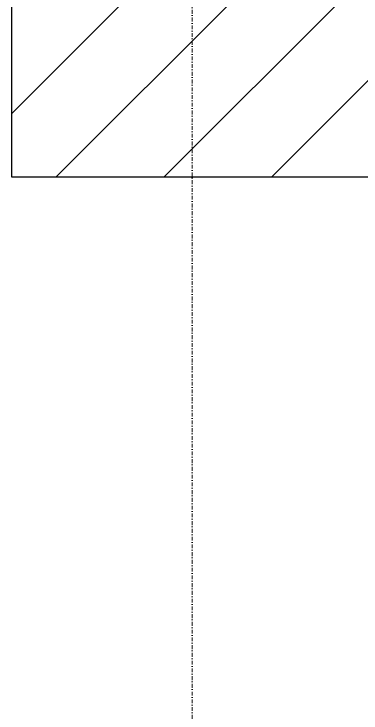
# Model space of a CAD drawing. Header units: millimetres. Extents: x -455371 to 117772, y -78417 to 116564.
# Drawn here: x -34263 to -33974, y 54851 to 55433 of the extents above; entities that cross this region are included whole.
import ezdxf

# ---------------------------------------------------------------- set-up
doc = ezdxf.new("R2010")
doc.units = ezdxf.units.MM
doc.linetypes.add('TRATTOPUNTO', pattern=[25.4, 12.7, -6.35, 0, -6.35])
doc.layers.add('Cls', color=7, linetype='Continuous', lineweight=25)
doc.layers.add('fili fissi tratteggiati', color=210, linetype='TRATTOPUNTO', lineweight=18)
doc.layers.add('RETINI', color=253, linetype='Continuous')

msp = doc.modelspace()

# ---------------------------------------------------------------- hatches: boundary and pattern name
at = {"layer": 'RETINI'}
h = msp.add_hatch(dxfattribs=at)
h.set_pattern_fill('ANSI31', color=256, scale=20)
h.set_pattern_definition([(45, (69267.63, 5500), (-44.90128, 44.90128), [])])
h.paths.add_polyline_path([(-33964.5, 55572.48), (-34114.5, 55572.48), (-34114.5, 55297.48), (-33964.5, 55297.48)])
h.paths.add_polyline_path([(-34114.5, 55572.48), (-34114.5, 55847.48), (-34264.5, 55847.48), (-34264.5, 55297.48), (-34114.5, 55297.48)])
h.paths.add_polyline_path([(-33964.5, 55847.48), (-34114.5, 55847.48), (-34114.5, 55572.48), (-33964.5, 55572.48)])

# ---------------------------------------------------------------- linework, layer by layer
at = {"layer": 'Cls'}
msp.add_lwpolyline([(-34264.5, 55297.48), (-34264.5, 55847.48), (-33964.5, 55847.48), (-33964.5, 55297.48), (-34264.5, 55297.48)], dxfattribs=at)
at = {"layer": 'fili fissi tratteggiati', "ltscale": 0.25}
msp.add_lwpolyline([(-34114.5, 61222.48), (-34114.5, 52822.48)], dxfattribs=at)

doc.saveas('drawing.dxf')
